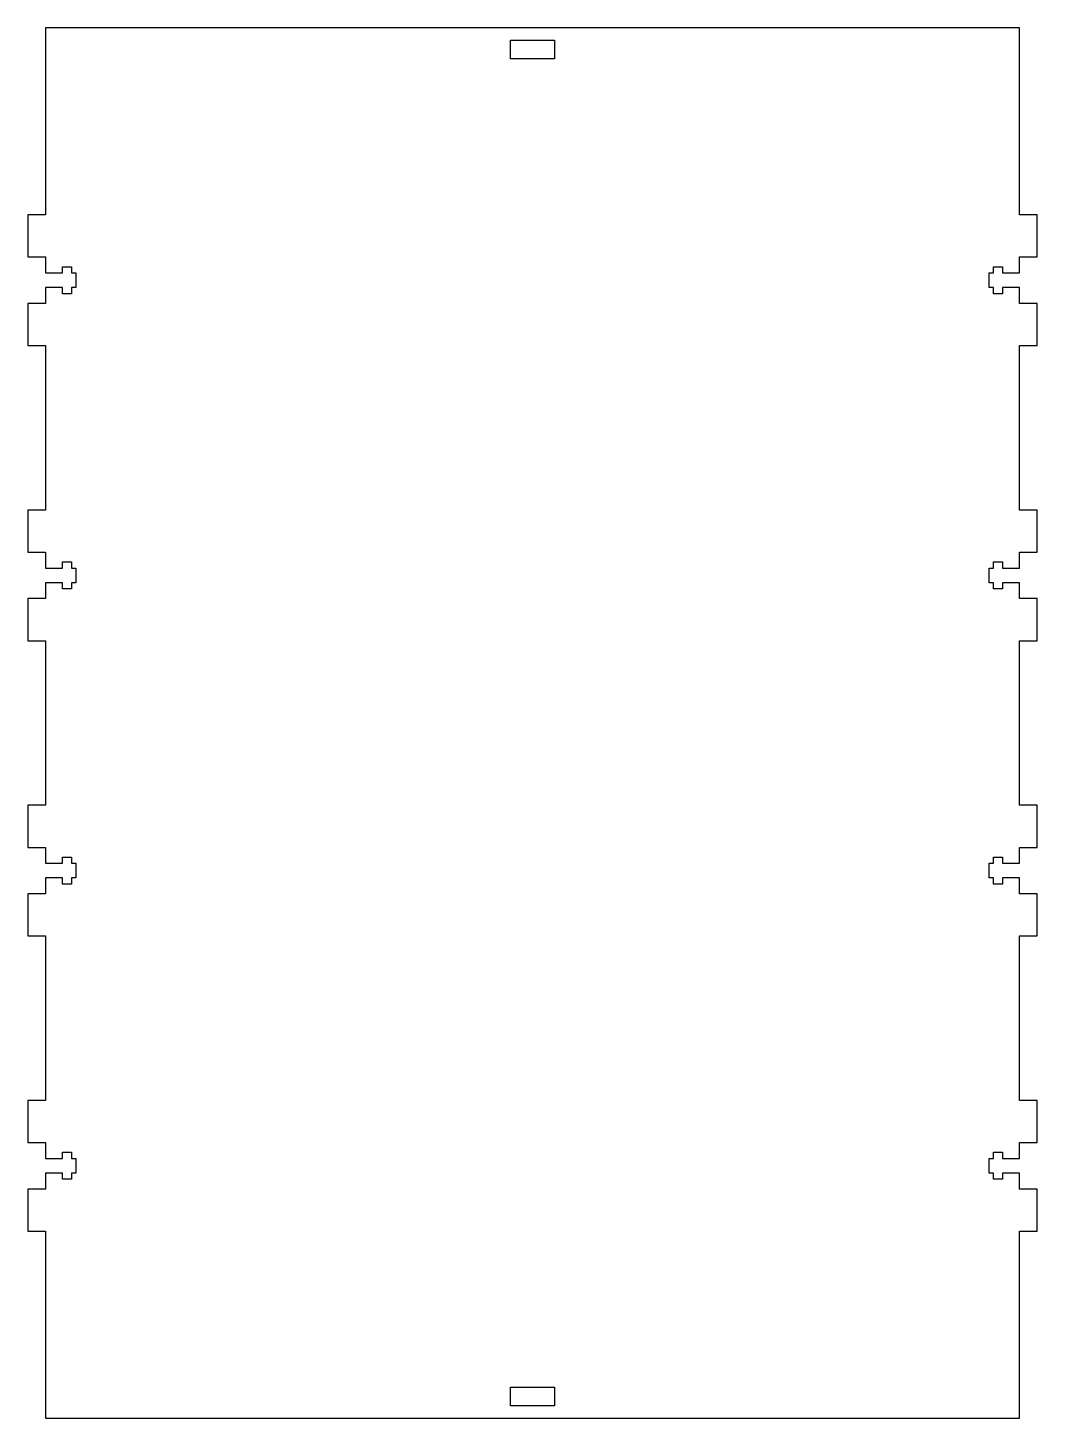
# Model space of a CAD drawing. Header units: millimetres. Extents: x -4 to 224, y 0 to 314.
import ezdxf

# ---------------------------------------------------------------- set-up
doc = ezdxf.new("R2010")
doc.units = ezdxf.units.MM

msp = doc.modelspace()

# ---------------------------------------------------------------- linework, layer by layer
at = {"layer": 'INTERIOR_PROFILES'}
for points in [[(115, 307), (105, 307), (105, 311.2), (115, 311.2)], [(105, 7), (115, 7), (115, 2.8), (105, 2.8)]]:
    msp.add_lwpolyline(points, close=True, dxfattribs=at)
at = {"layer": 'OUTER_PROFILES'}
msp.add_lwpolyline([(5.85, 55.34), (5.85, 53.95), (3.85, 53.95), (3.85, 55.34), (0, 55.34), (0, 51.75), (-4, 51.75), (-4, 42.25), (0, 42.25), (0, 0), (220, 0), (220, 42.25), (224, 42.25), (224, 51.75), (220, 51.75), (220, 55.34), (216.15, 55.34), (216.15, 53.95), (214.15, 53.95), (214.15, 55.34), (213.15, 55.34), (213.15, 58.66), (214.15, 58.66), (214.15, 60.05), (216.15, 60.05), (216.15, 58.66), (220, 58.66), (220, 62.25), (224, 62.25), (224, 71.75), (220, 71.75), (220, 108.92), (224, 108.92), (224, 118.42), (220, 118.42), (220, 122.01), (216.15, 122.01), (216.15, 120.62), (214.15, 120.62), (214.15, 122.01), (213.15, 122.01), (213.15, 125.33), (214.15, 125.33), (214.15, 126.72), (216.15, 126.72), (216.15, 125.33), (220, 125.33), (220, 128.92), (224, 128.92), (224, 138.42), (220, 138.42), (220, 175.58), (224, 175.58), (224, 185.08), (220, 185.08), (220, 188.67), (216.15, 188.67), (216.15, 187.28), (214.15, 187.28), (214.15, 188.67), (213.15, 188.67), (213.15, 191.99), (214.15, 191.99), (214.15, 193.38), (216.15, 193.38), (216.15, 191.99), (220, 191.99), (220, 195.58), (224, 195.58), (224, 205.08), (220, 205.08), (220, 242.25), (224, 242.25), (224, 251.75), (220, 251.75), (220, 255.34), (216.15, 255.34), (216.15, 253.95), (214.15, 253.95), (214.15, 255.34), (213.15, 255.34), (213.15, 258.66), (214.15, 258.66), (214.15, 260.05), (216.15, 260.05), (216.15, 258.66), (220, 258.66), (220, 262.25), (224, 262.25), (224, 271.75), (220, 271.75), (220, 314), (0, 314), (0, 271.75), (-4, 271.75), (-4, 262.25), (0, 262.25), (0, 258.66), (3.85, 258.66), (3.85, 260.05), (5.85, 260.05), (5.85, 258.66), (6.85, 258.66), (6.85, 255.34), (5.85, 255.34), (5.85, 253.95), (3.85, 253.95), (3.85, 255.34), (0, 255.34), (0, 251.75), (-4, 251.75), (-4, 242.25), (0, 242.25), (0, 205.08), (-4, 205.08), (-4, 195.58), (0, 195.58), (0, 191.99), (3.85, 191.99), (3.85, 193.38), (5.85, 193.38), (5.85, 191.99), (6.85, 191.99), (6.85, 188.67), (5.85, 188.67), (5.85, 187.28), (3.85, 187.28), (3.85, 188.67), (0, 188.67), (0, 185.08), (-4, 185.08), (-4, 175.58), (0, 175.58), (0, 138.42), (-4, 138.42), (-4, 128.92), (0, 128.92), (0, 125.33), (3.85, 125.33), (3.85, 126.72), (5.85, 126.72), (5.85, 125.33), (6.85, 125.33), (6.85, 122.01), (5.85, 122.01), (5.85, 120.62), (3.85, 120.62), (3.85, 122.01), (0, 122.01), (0, 118.42), (-4, 118.42), (-4, 108.92), (0, 108.92), (0, 71.75), (-4, 71.75), (-4, 62.25), (0, 62.25), (0, 58.66), (3.85, 58.66), (3.85, 60.05), (5.85, 60.05), (5.85, 58.66), (6.85, 58.66), (6.85, 55.34)], close=True, dxfattribs=at)

doc.saveas('drawing.dxf')
